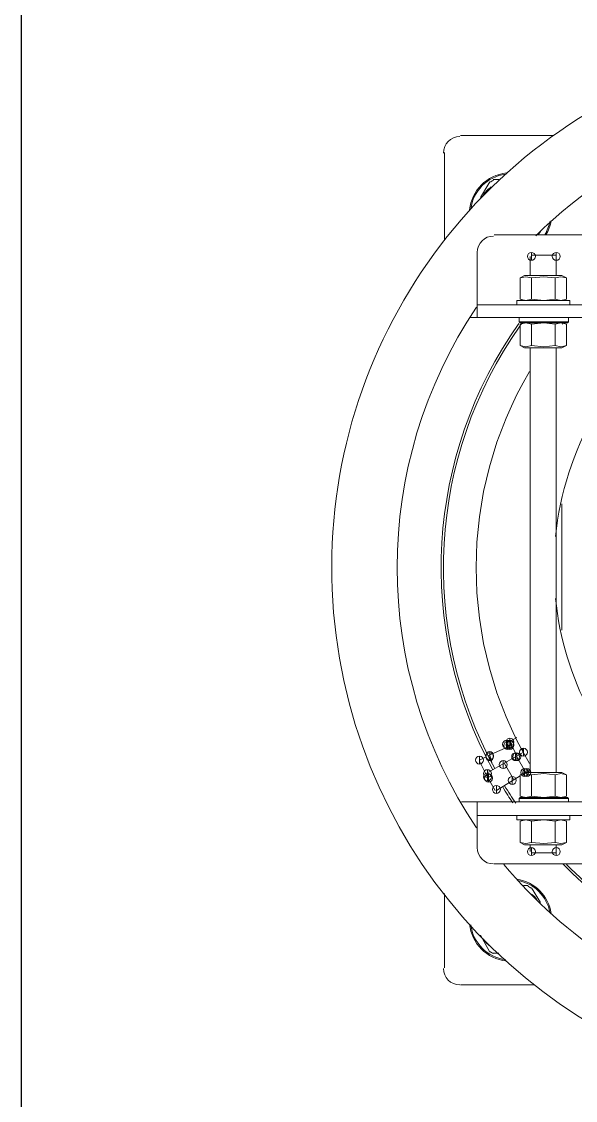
# Model space of a CAD drawing. Extents: x 758840 to 1108724, y -102573 to 143521.
# Drawn here: x 885872 to 886206, y 66486 to 67136 of the extents above; entities that cross this region are included whole.
import ezdxf

# ---------------------------------------------------------------- set-up
doc = ezdxf.new("R2010")
doc.units = 0
doc.header["$LTSCALE"] = 1000
doc.header["$MEASUREMENT"] = 0
doc.layers.add('02电气-设备', color=255, linetype='Continuous')
doc.layers.add('PDF_0', color=7, linetype='Continuous')

# ---------------------------------------------------------------- blocks, each defined once
blk = doc.blocks.new('2500KVA 变压器')
at = {"lineweight": -3}
blk.add_lwpolyline([(0, 0), (2400, 0), (2400, 1500), (0, 1500)], close=True, dxfattribs=at)
at = {"layer": 'PDF_0', "lineweight": 15}
for points in [[(2079.52, 935.13), (2135.33, 935.13)], [(2144.86, 924.92), (2144.86, 871.83)], [(2112.19, 908.58), (2115.59, 908.58)], [(2117.64, 907.22), (2123.08, 897.69)], [(2114.91, 875.23), (325.42, 875.23)], [(2088.37, 875.23), (2087.01, 877.27)], [(2125.12, 865.02), (2125.12, 825.54)], [(2092.45, 862.98), (2077.48, 862.98)], [(2077.48, 850.72), (2077.48, 862.3)], [(2093.13, 850.72), (2093.13, 862.3)], [(2071.35, 849.36), (2074.07, 850.72)], [(2071.35, 849.36), (2074.75, 850.04), (2078.16, 849.36)], [(2071.35, 849.36), (2071.35, 836.43)], [(2074.07, 850.72), (2096.53, 850.72)], [(2078.16, 849.36), (2084.96, 850.04), (2092.45, 849.36)], [(2078.16, 849.36), (2078.16, 836.43)], [(2092.45, 849.36), (2095.85, 850.04), (2099.26, 849.36)], [(2092.45, 849.36), (2092.45, 836.43)], [(2099.26, 849.36), (2096.53, 850.72)], [(2099.26, 849.36), (2099.26, 836.43)], [(2125.12, 833.03), (315.21, 833.03)], [(2101.3, 835.75), (2069.31, 835.75)], [(2069.31, 833.03), (2069.31, 835.75)], [(2074.07, 835.75), (2071.35, 836.43)], [(2071.35, 836.43), (2074.75, 835.75), (2078.16, 836.43)], [(2078.16, 836.43), (2084.96, 835.75), (2092.45, 836.43)], [(2092.45, 836.43), (2095.85, 835.75), (2099.26, 836.43)], [(2096.53, 835.75), (2099.26, 836.43)], [(2101.3, 833.03), (2101.3, 835.75)], [(310.44, 825.54), (2129.89, 825.54)], [(2069.99, 825.54), (2069.99, 822.82)], [(2069.99, 822.82), (2099.94, 822.82)], [(2070.67, 822.14), (2069.99, 822.82)], [(2070.67, 822.14), (2099.26, 822.14)], [(2074.07, 822.14), (2071.35, 821.46)], [(2078.16, 821.46), (2074.75, 822.14), (2071.35, 821.46)], [(2071.35, 808.52), (2071.35, 821.46)], [(2092.45, 821.46), (2084.96, 822.14), (2078.16, 821.46)], [(2078.16, 808.52), (2078.16, 821.46)], [(2099.26, 821.46), (2095.85, 822.14), (2092.45, 821.46)], [(2092.45, 808.52), (2092.45, 821.46)], [(2096.53, 822.14), (2099.26, 821.46)], [(2099.26, 822.14), (2099.94, 822.82)], [(2099.26, 808.52), (2099.26, 821.46)], [(2099.94, 825.54), (2099.94, 822.82)], [(2071.35, 808.52), (2074.07, 807.16)], [(2078.16, 808.52), (2074.75, 807.84), (2071.35, 808.52)], [(2096.53, 807.16), (2074.07, 807.16)], [(2077.48, 551.23), (2077.48, 807.16)], [(2092.45, 808.52), (2084.96, 807.84), (2078.16, 808.52)], [(2099.26, 808.52), (2095.85, 807.84), (2092.45, 808.52)], [(2093.13, 551.23), (2093.13, 807.16)], [(2099.26, 808.52), (2096.53, 807.16)], [(2074.07, 636.99), (2074.07, 713.23)], [(2101.3, 572.33), (2107.43, 568.92)], [(2101.3, 561.44), (2105.38, 569.61)], [(2104.7, 568.24), (2106.75, 567.56)], [(2104.7, 567.56), (2118.32, 561.44)], [(2107.43, 568.24), (2106.75, 566.88)], [(2097.9, 565.52), (2097.22, 563.48), (2097.22, 564.16)], [(2119.68, 550.55), (2097.22, 563.48)], [(2116.27, 557.35), (2117.64, 561.44)], [(2119.68, 560.76), (2123.76, 558.71)], [(2108.79, 556.67), (2103.34, 547.14)], [(2123.76, 558.03), (2119, 548.5)], [(2071.35, 549.87), (2074.07, 551.23)], [(2071.35, 549.87), (2074.75, 550.55), (2078.16, 549.87)], [(2071.35, 549.87), (2071.35, 536.93)], [(2074.07, 551.23), (2096.53, 551.23)], [(2078.16, 549.87), (2084.96, 550.55), (2092.45, 549.87)], [(2078.16, 549.87), (2078.16, 536.93)], [(2092.45, 549.87), (2095.85, 550.55), (2099.26, 549.87)], [(2092.45, 549.87), (2092.45, 536.93)], [(2093.13, 552.59), (2095.17, 551.23)], [(2099.26, 549.87), (2096.53, 551.23)], [(2099.26, 549.87), (2099.26, 536.93)], [(2113.55, 540.34), (2099.26, 549.19)], [(2114.23, 540.34), (2119.68, 549.87)], [(305.68, 533.53), (2134.65, 533.53)], [(2070.67, 536.25), (2069.99, 535.57)], [(2099.94, 535.57), (2069.99, 535.57)], [(2069.99, 533.53), (2069.99, 535.57)], [(2099.26, 536.25), (2070.67, 536.25)], [(2074.07, 536.25), (2071.35, 536.93)], [(2071.35, 536.93), (2074.75, 536.25), (2078.16, 536.93)], [(2078.16, 536.93), (2084.96, 536.25), (2092.45, 536.93)], [(2092.45, 536.93), (2095.85, 536.25), (2099.26, 536.93)], [(2096.53, 536.25), (2099.26, 536.93)], [(2099.26, 536.25), (2099.94, 535.57)], [(2099.94, 533.53), (2099.94, 535.57)], [(2125.12, 506.3), (2125.12, 533.53)], [(315.21, 525.36), (2125.12, 525.36)], [(2069.31, 525.36), (2069.31, 522.64)], [(2069.31, 522.64), (2101.3, 522.64)], [(2074.07, 522.64), (2071.35, 521.96)], [(2078.16, 521.96), (2074.75, 522.64), (2071.35, 521.96)], [(2071.35, 509.03), (2071.35, 521.96)], [(2092.45, 521.96), (2084.96, 522.64), (2078.16, 521.96)], [(2078.16, 509.03), (2078.16, 521.96)], [(2099.26, 521.96), (2095.85, 522.64), (2092.45, 521.96)], [(2092.45, 509.03), (2092.45, 521.96)], [(2096.53, 522.64), (2099.26, 521.96)], [(2099.26, 509.03), (2099.26, 521.96)], [(2101.3, 525.36), (2101.3, 522.64)], [(2071.35, 509.03), (2074.07, 507.66)], [(2078.16, 509.03), (2074.75, 508.34), (2071.35, 509.03)], [(2096.53, 507.66), (2074.07, 507.66)], [(2077.48, 503.58), (2077.48, 507.66)], [(2092.45, 509.03), (2084.96, 508.34), (2078.16, 509.03)], [(2099.26, 509.03), (2095.85, 508.34), (2092.45, 509.03)], [(2093.13, 503.58), (2093.13, 507.66)], [(2099.26, 509.03), (2096.53, 507.66)], [(2092.45, 502.9), (2077.48, 502.9)], [(1628.23, 496.09), (2114.91, 496.09)], [(2087.01, 472.95), (2092.45, 481.8)], [(2094.49, 483.16), (2097.22, 483.16)], [(2144.86, 478.4), (2144.86, 433.47)], [(2123.08, 453.21), (2117.64, 443)], [(2115.59, 442.32), (2112.19, 442.32)], [(2135.33, 423.26), (2090.41, 423.26)]]:
    blk.add_lwpolyline(points, dxfattribs=at)
for points in [[(2077.48, 859.91), (2077.48, 864.68), (2077.48, 864.68)], [(2092.45, 859.91), (2092.45, 864.68), (2092.45, 864.68)], [(2097.22, 561.1), (2097.22, 565.86), (2097.22, 565.86)], [(2105.38, 567.22), (2105.38, 571.99), (2105.38, 571.99)], [(2105.38, 565.86), (2105.38, 570.63), (2105.38, 570.63)], [(2105.38, 565.18), (2105.38, 569.95), (2105.38, 569.95)], [(2106.75, 565.18), (2106.75, 569.95), (2106.75, 569.95)], [(2107.43, 565.86), (2107.43, 570.63), (2107.43, 570.63)], [(2101.3, 560.76), (2095.85, 551.23)], [(2101.3, 558.37), (2101.3, 563.14), (2101.3, 563.14)], [(2101.98, 558.37), (2101.98, 563.14), (2101.98, 563.14)], [(2117.64, 559.06), (2117.64, 563.82), (2117.64, 563.82)], [(2117.64, 558.37), (2117.64, 563.14), (2117.64, 563.14)], [(2123.76, 556.33), (2123.76, 561.1), (2123.76, 561.1)], [(2095.17, 548.84), (2095.17, 553.61), (2095.17, 553.61)], [(2095.17, 548.84), (2095.17, 553.61), (2095.17, 553.61)], [(2096.53, 548.84), (2096.53, 553.61), (2096.53, 553.61)], [(2109.47, 553.61), (2109.47, 558.37), (2109.47, 558.37)], [(2119, 548.16), (2119, 552.93), (2119, 552.93)], [(2104.02, 544.08), (2104.02, 548.84), (2104.02, 548.84)], [(2118.32, 545.44), (2118.32, 550.21), (2118.32, 550.21)], [(2119, 546.12), (2119, 550.89), (2119, 550.89)], [(2113.55, 538.63), (2113.55, 543.4), (2113.55, 543.4)], [(2077.48, 501.2), (2077.48, 505.96), (2077.48, 505.96)], [(2092.45, 501.2), (2092.45, 505.96), (2092.45, 505.96)]]:
    blk.add_lwpolyline(points, close=True, dxfattribs=at)
for points in [[(1695.49, 874.66), (1804.82, 982.51), (1980.52, 982.51), (2089.86, 874.66)], [(1989.63, 980), (2132.19, 934.71), (2224.42, 796.77), (2211.79, 647.72)], [(2135.67, 934.45), (2141.12, 934.45), (2145.54, 930.03), (2145.54, 924.58)], [(2107.5, 912.54), (2119.28, 911.37), (2128.6, 902.05), (2129.77, 890.27)], [(2108.07, 911.8), (2119.01, 910.41), (2127.64, 901.79), (2129.02, 890.84)], [(2115.38, 908.15), (2116.1, 907.78), (2116.8, 907.38), (2117.47, 906.94)], [(2116.69, 904.18), (2118.53, 902.87), (2120.13, 901.26), (2121.43, 899.42)], [(2083.64, 875.2), (2082.05, 877.89), (2080.99, 880.86), (2080.5, 883.95)], [(2084.38, 875.29), (2082.87, 877.78), (2081.82, 880.53), (2081.29, 883.39)], [(2089.52, 875.09), (2089.39, 875.24), (2089.27, 875.39), (2089.15, 875.55)], [(2115.25, 874.55), (2120.7, 874.55), (2125.12, 870.13), (2125.12, 864.68)], [(2125.56, 831.61), (2189.41, 736.8), (2189.41, 612.74), (2125.56, 517.93)], [(2002.71, 824.93), (2045.28, 793.74), (2072.61, 745.94), (2077.9, 693.43)], [(2073.65, 821.73), (2073.71, 821.66), (2073.76, 821.59), (2073.82, 821.52)], [(2098.46, 821.72), (2098.65, 821.46), (2098.83, 821.21), (2099.01, 820.95)], [(2099.47, 820.3), (2154.9, 741.52), (2160.77, 638.1), (2114.6, 553.56)], [(2100.01, 821.9), (2156.26, 742.62), (2162.39, 638.2), (2115.78, 552.89)], [(2093.62, 792.97), (2136.53, 720.01), (2136.53, 629.53), (2093.62, 556.57)], [(2077.9, 656.1), (2073.05, 608.05), (2049.73, 563.76), (2012.85, 532.59)], [(2211.79, 647.72), (2199.15, 498.67), (2085.02, 378.22), (1936.87, 357.58)], [(2108.6, 543.17), (2106.47, 539.66), (2104.24, 536.21), (2101.94, 532.81)], [(2109.79, 542.5), (2107.81, 539.25), (2105.75, 536.04), (2103.62, 532.88)], [(2125.12, 505.96), (2125.12, 500.51), (2120.7, 496.09), (2115.25, 496.09)], [(2073.37, 495.93), (2043.93, 466.19), (2007.6, 444.17), (1967.61, 431.83)], [(2109.07, 495.86), (2072.42, 451.54), (2023.06, 419.54), (1967.64, 404.18)], [(2071.34, 495.83), (2042.36, 466.88), (2006.77, 445.42), (1967.65, 433.27)], [(2080.5, 466.27), (2082.18, 476.91), (2090.53, 485.26), (2101.18, 486.94)], [(2081.29, 466.83), (2083.12, 476.64), (2090.8, 484.32), (2100.62, 486.15)], [(2092.61, 481.52), (2093.29, 481.95), (2093.99, 482.36), (2094.71, 482.72)], [(2089.15, 474.67), (2090.09, 475.9), (2091.18, 477.01), (2092.39, 477.99)], [(2129.76, 459.92), (2128.59, 448.18), (2119.31, 438.88), (2107.57, 437.68)], [(2129.01, 459.33), (2127.62, 448.42), (2119.03, 439.84), (2108.13, 438.43)], [(2121.46, 450.84), (2120.25, 449.11), (2118.77, 447.6), (2117.09, 446.33)], [(2117.47, 443.28), (2116.8, 442.84), (2116.1, 442.44), (2115.38, 442.07)], [(2145.54, 433.13), (2145.54, 427.68), (2141.12, 423.26), (2135.67, 423.26)]]:
    blk.add_open_spline(points, degree=3, dxfattribs=at)
for points in [[(2077.48, 864.68), (2076.17, 864.68), (2075.09, 863.61), (2075.09, 862.3), (2075.09, 860.99), (2076.17, 859.91), (2077.48, 859.91), (2078.79, 859.91), (2079.86, 860.99), (2079.86, 862.3), (2079.86, 863.61), (2078.79, 864.68), (2077.48, 864.68)], [(2092.45, 864.68), (2091.14, 864.68), (2090.07, 863.61), (2090.07, 862.3), (2090.07, 860.99), (2091.14, 859.91), (2092.45, 859.91), (2093.76, 859.91), (2094.83, 860.99), (2094.83, 862.3), (2094.83, 863.61), (2093.76, 864.68), (2092.45, 864.68)], [(2097.22, 565.86), (2095.91, 565.86), (2094.83, 564.79), (2094.83, 563.48), (2094.83, 562.17), (2095.91, 561.1), (2097.22, 561.1), (2098.53, 561.1), (2099.6, 562.17), (2099.6, 563.48), (2099.6, 564.79), (2098.53, 565.86), (2097.22, 565.86)], [(2105.38, 571.99), (2104.07, 571.99), (2103, 570.92), (2103, 569.61), (2103, 568.3), (2104.07, 567.22), (2105.38, 567.22), (2106.69, 567.22), (2107.77, 568.3), (2107.77, 569.61), (2107.77, 570.92), (2106.69, 571.99), (2105.38, 571.99)], [(2105.38, 570.63), (2104.07, 570.63), (2103, 569.55), (2103, 568.24), (2103, 566.93), (2104.07, 565.86), (2105.38, 565.86), (2106.69, 565.86), (2107.77, 566.93), (2107.77, 568.24), (2107.77, 569.55), (2106.69, 570.63), (2105.38, 570.63)], [(2105.38, 569.95), (2104.07, 569.95), (2103, 568.87), (2103, 567.56), (2103, 566.25), (2104.07, 565.18), (2105.38, 565.18), (2106.69, 565.18), (2107.77, 566.25), (2107.77, 567.56), (2107.77, 568.87), (2106.69, 569.95), (2105.38, 569.95)], [(2106.75, 569.95), (2105.43, 569.95), (2104.36, 568.87), (2104.36, 567.56), (2104.36, 566.25), (2105.43, 565.18), (2106.75, 565.18), (2108.06, 565.18), (2109.13, 566.25), (2109.13, 567.56), (2109.13, 568.87), (2108.06, 569.95), (2106.75, 569.95)], [(2107.43, 570.63), (2106.12, 570.63), (2105.04, 569.55), (2105.04, 568.24), (2105.04, 566.93), (2106.12, 565.86), (2107.43, 565.86), (2108.74, 565.86), (2109.81, 566.93), (2109.81, 568.24), (2109.81, 569.55), (2108.74, 570.63), (2107.43, 570.63)], [(2101.3, 563.14), (2099.99, 563.14), (2098.92, 562.07), (2098.92, 560.76), (2098.92, 559.45), (2099.99, 558.37), (2101.3, 558.37), (2102.61, 558.37), (2103.68, 559.45), (2103.68, 560.76), (2103.68, 562.07), (2102.61, 563.14), (2101.3, 563.14)], [(2101.98, 563.14), (2100.67, 563.14), (2099.6, 562.07), (2099.6, 560.76), (2099.6, 559.45), (2100.67, 558.37), (2101.98, 558.37), (2103.29, 558.37), (2104.36, 559.45), (2104.36, 560.76), (2104.36, 562.07), (2103.29, 563.14), (2101.98, 563.14)], [(2117.64, 563.82), (2116.33, 563.82), (2115.25, 562.75), (2115.25, 561.44), (2115.25, 560.13), (2116.33, 559.06), (2117.64, 559.06), (2118.95, 559.06), (2120.02, 560.13), (2120.02, 561.44), (2120.02, 562.75), (2118.95, 563.82), (2117.64, 563.82)], [(2117.64, 563.14), (2116.33, 563.14), (2115.25, 562.07), (2115.25, 560.76), (2115.25, 559.45), (2116.33, 558.37), (2117.64, 558.37), (2118.95, 558.37), (2120.02, 559.45), (2120.02, 560.76), (2120.02, 562.07), (2118.95, 563.14), (2117.64, 563.14)], [(2123.76, 561.1), (2122.45, 561.1), (2121.38, 560.03), (2121.38, 558.71), (2121.38, 557.4), (2122.45, 556.33), (2123.76, 556.33), (2125.07, 556.33), (2126.14, 557.4), (2126.14, 558.71), (2126.14, 560.03), (2125.07, 561.1), (2123.76, 561.1)], [(2095.17, 553.61), (2093.86, 553.61), (2092.79, 552.54), (2092.79, 551.23), (2092.79, 549.92), (2093.86, 548.84), (2095.17, 548.84), (2096.48, 548.84), (2097.56, 549.92), (2097.56, 551.23), (2097.56, 552.54), (2096.48, 553.61), (2095.17, 553.61)], [(2095.17, 553.61), (2093.86, 553.61), (2092.79, 552.54), (2092.79, 551.23), (2092.79, 549.92), (2093.86, 548.84), (2095.17, 548.84), (2096.48, 548.84), (2097.56, 549.92), (2097.56, 551.23), (2097.56, 552.54), (2096.48, 553.61), (2095.17, 553.61)], [(2096.53, 553.61), (2095.22, 553.61), (2094.15, 552.54), (2094.15, 551.23), (2094.15, 549.92), (2095.22, 548.84), (2096.53, 548.84), (2097.85, 548.84), (2098.92, 549.92), (2098.92, 551.23), (2098.92, 552.54), (2097.85, 553.61), (2096.53, 553.61)], [(2109.47, 558.37), (2108.16, 558.37), (2107.09, 557.3), (2107.09, 555.99), (2107.09, 554.68), (2108.16, 553.61), (2109.47, 553.61), (2110.78, 553.61), (2111.85, 554.68), (2111.85, 555.99), (2111.85, 557.3), (2110.78, 558.37), (2109.47, 558.37)], [(2119, 552.93), (2117.69, 552.93), (2116.61, 551.86), (2116.61, 550.55), (2116.61, 549.24), (2117.69, 548.16), (2119, 548.16), (2120.31, 548.16), (2121.38, 549.24), (2121.38, 550.55), (2121.38, 551.86), (2120.31, 552.93), (2119, 552.93)], [(2104.02, 548.84), (2102.71, 548.84), (2101.64, 547.77), (2101.64, 546.46), (2101.64, 545.15), (2102.71, 544.08), (2104.02, 544.08), (2105.33, 544.08), (2106.4, 545.15), (2106.4, 546.46), (2106.4, 547.77), (2105.33, 548.84), (2104.02, 548.84)], [(2118.32, 550.21), (2117.01, 550.21), (2115.93, 549.13), (2115.93, 547.82), (2115.93, 546.51), (2117.01, 545.44), (2118.32, 545.44), (2119.63, 545.44), (2120.7, 546.51), (2120.7, 547.82), (2120.7, 549.13), (2119.63, 550.21), (2118.32, 550.21)], [(2119, 550.89), (2117.69, 550.89), (2116.61, 549.81), (2116.61, 548.5), (2116.61, 547.19), (2117.69, 546.12), (2119, 546.12), (2120.31, 546.12), (2121.38, 547.19), (2121.38, 548.5), (2121.38, 549.81), (2120.31, 550.89), (2119, 550.89)], [(2113.55, 543.4), (2112.24, 543.4), (2111.17, 542.33), (2111.17, 541.02), (2111.17, 539.71), (2112.24, 538.63), (2113.55, 538.63), (2114.86, 538.63), (2115.93, 539.71), (2115.93, 541.02), (2115.93, 542.33), (2114.86, 543.4), (2113.55, 543.4)], [(2077.48, 505.96), (2076.17, 505.96), (2075.09, 504.89), (2075.09, 503.58), (2075.09, 502.27), (2076.17, 501.2), (2077.48, 501.2), (2078.79, 501.2), (2079.86, 502.27), (2079.86, 503.58), (2079.86, 504.89), (2078.79, 505.96), (2077.48, 505.96)], [(2092.45, 505.96), (2091.14, 505.96), (2090.07, 504.89), (2090.07, 503.58), (2090.07, 502.27), (2091.14, 501.2), (2092.45, 501.2), (2093.76, 501.2), (2094.83, 502.27), (2094.83, 503.58), (2094.83, 504.89), (2093.76, 505.96), (2092.45, 505.96)]]:
    blk.add_open_spline(points, degree=3, knots=[0, 0, 0, 0, 1, 1, 1, 2, 2, 2, 3, 3, 3, 4, 4, 4, 4], dxfattribs=at)
for points in [[(2077.48, 859.91), (2077.48, 864.68), (2077.48, 864.68)], [(2092.45, 859.91), (2092.45, 864.68), (2092.45, 864.68)], [(2097.22, 561.1), (2097.22, 565.86), (2097.22, 565.86)], [(2105.38, 567.22), (2105.38, 571.99), (2105.38, 571.99)], [(2105.38, 565.86), (2105.38, 570.63), (2105.38, 570.63)], [(2105.38, 565.18), (2105.38, 569.95), (2105.38, 569.95)], [(2106.75, 565.18), (2106.75, 569.95), (2106.75, 569.95)], [(2107.43, 565.86), (2107.43, 570.63), (2107.43, 570.63)], [(2101.3, 558.37), (2101.3, 563.14), (2101.3, 563.14)], [(2101.98, 558.37), (2101.98, 563.14), (2101.98, 563.14)], [(2117.64, 559.06), (2117.64, 563.82), (2117.64, 563.82)], [(2117.64, 558.37), (2117.64, 563.14), (2117.64, 563.14)], [(2123.76, 556.33), (2123.76, 561.1), (2123.76, 561.1)], [(2095.17, 548.84), (2095.17, 553.61), (2095.17, 553.61)], [(2095.17, 548.84), (2095.17, 553.61), (2095.17, 553.61)], [(2096.53, 548.84), (2096.53, 553.61), (2096.53, 553.61)], [(2109.47, 553.61), (2109.47, 558.37), (2109.47, 558.37)], [(2119, 548.16), (2119, 552.93), (2119, 552.93)], [(2104.02, 544.08), (2104.02, 548.84), (2104.02, 548.84)], [(2118.32, 545.44), (2118.32, 550.21), (2118.32, 550.21)], [(2119, 546.12), (2119, 550.89), (2119, 550.89)], [(2113.55, 538.63), (2113.55, 543.4), (2113.55, 543.4)], [(2077.48, 501.2), (2077.48, 505.96), (2077.48, 505.96)], [(2092.45, 501.2), (2092.45, 505.96), (2092.45, 505.96)]]:
    blk.add_solid(points, dxfattribs=at)
blk = doc.blocks.new('BD4-PAL0101-LVPM-08')
at = {"layer": '02电气-设备', "color": 5, "ltscale": 5, "xscale": -1}
blk.add_blockref('2500KVA 变压器', (1935307.05, 708673.07, 0), dxfattribs=at)

msp = doc.modelspace()

# ---------------------------------------------------------------- block references
at = {"layer": '02电气-设备', "lineweight": -3}
msp.add_blockref('BD4-PAL0101-LVPM-08', (-1047035.03, -642540.57), dxfattribs=at)

doc.saveas('drawing.dxf')
